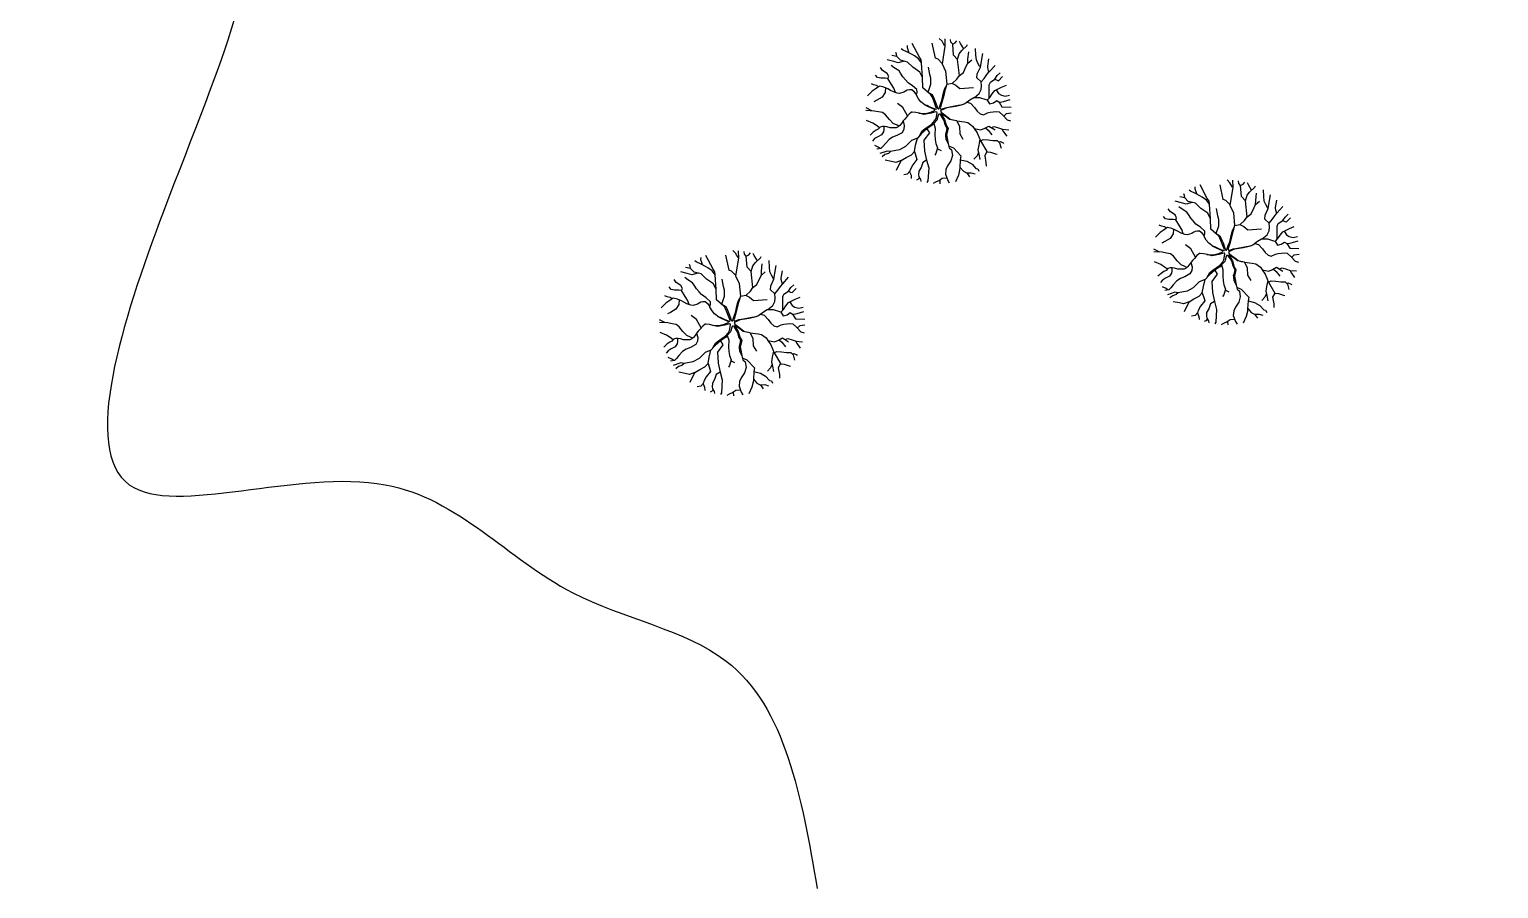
# Model space of a CAD drawing. Extents: x 99089 to 101049, y 99298 to 100905.
# Drawn here: x 100458.4 to 100753.5, y 99297.5 to 99470 of the extents above; entities that cross this region are included whole.
import ezdxf

# ---------------------------------------------------------------- set-up
doc = ezdxf.new("R2010")
doc.units = 0
for name, color, linetype in [('Survey Exist Pavement', 7, 'Continuous'), ('Survey Exist Surface', 7, 'Continuous'), ('Survey Exist Trees', 7, 'Continuous')]:
    doc.layers.add(name, color=color, linetype=linetype)

msp = doc.modelspace()

# ---------------------------------------------------------------- linework, layer by layer
at = {"layer": 'Survey Exist Pavement'}
msp.add_arc((12453.8, 12817.86), 123807.25, 44.4148412, 44.6032489, dxfattribs=at)
at = {"layer": 'Survey Exist Surface'}
msp.add_arc((12453.8, 12817.86), 123799.25, 44.4148412, 44.6032489, dxfattribs=at)
at = {"layer": 'Survey Exist Trees'}
for points in [[(100637.85, 99458.32), (100637.81, 99460.41), (100637.58, 99463.31), (100637.52, 99463.94), (100637.16, 99464.49), (100635.7, 99467.23)], [(100641.67, 99463.25), (100640.9, 99464.08), (100640.37, 99464.28), (100639.74, 99467.25)], [(100642.22, 99466.76), (100641.7, 99467.65), (100641.14, 99468.23)], [(100642.23, 99468.14), (100642.28, 99466.67), (100641.7, 99463.11), (100642.43, 99461.63), (100642.65, 99459.02), (100643.8, 99459.26), (100644.66, 99460.06), (100645.18, 99460.8), (100644.83, 99464.03), (100644.03, 99464.89), (100643.84, 99467.09), (100643.46, 99467.46), (100643.39, 99468.03)], [(100643.84, 99467.09), (100644.34, 99467.32), (100644.67, 99467.76)], [(100644.83, 99464.02), (100645.15, 99465.12), (100645.66, 99465.78), (100646.69, 99466.76), (100646.81, 99467.03)], [(100646.07, 99466.16), (100645.43, 99467.22), (100645.23, 99467.61)], [(100637.81, 99460.41), (100637.25, 99461.49), (100635.86, 99462.47), (100634.79, 99463.5), (100633.34, 99463.87), (100632.64, 99464.58), (100631.61, 99464.79)], [(100632.64, 99464.58), (100632.58, 99465.09), (100632.43, 99465.43)], [(100637.58, 99463.31), (100636.98, 99464.15), (100636.14, 99464.76), (100635.68, 99464.99), (100634.79, 99465.46), (100633.77, 99465.97), (100633.51, 99466.15)], [(100635.12, 99465.29), (100634.75, 99466.35), (100634.75, 99466.81)], [(100646.87, 99463.26), (100646.87, 99464.05), (100647.06, 99465.54)], [(100648.19, 99456.35), (100649.19, 99457.15), (100649.56, 99458), (100649.65, 99458.7), (100649.56, 99459.52), (100648.68, 99460.34), (100648.76, 99461.15), (100649.4, 99462.47), (100649.88, 99465.18)], [(100649.4, 99462.47), (100649.25, 99462.65), (100648.92, 99463.26), (100648.59, 99463.91), (100648.5, 99464.84), (100648.45, 99466.19)], [(100651.12, 99461.49), (100650.88, 99462.37), (100650.88, 99462.69), (100651.13, 99464.15)], [(100632.34, 99457.37), (100632.02, 99458.28), (100631.56, 99458.98), (100630.81, 99460.19), (100631, 99460.61), (100630.68, 99461.22), (100629.74, 99461.82), (100629.33, 99462.37)], [(100634.1, 99463.68), (100632.92, 99463.36), (100631.99, 99463.6), (100630.68, 99463.93)], [(100637.44, 99455.5), (100637.44, 99455.5), (100636.96, 99456.13), (100636.54, 99456.83), (100636.68, 99457.43), (100636.64, 99457.95), (100635.8, 99458.74), (100634.87, 99459.35), (100634.36, 99459.95), (100633.85, 99460.51), (100633.38, 99461.26), (100633.06, 99461.73), (100632.12, 99462.34), (100631.47, 99462.8)], [(100638.94, 99457.43), (100639.44, 99459.02), (100639.44, 99460.28), (100639.26, 99460.98), (100638.98, 99462.47)], [(100645.18, 99460.82), (100645.98, 99461.39), (100646.54, 99462.65), (100646.87, 99463.26), (100647.66, 99463.96)], [(100649.56, 99459.52), (100650.17, 99460.22), (100650.73, 99461.01), (100651.15, 99461.53), (100652.34, 99462.83)], [(100651.19, 99456.25), (100651.2, 99458.9), (100651.41, 99459.43), (100652.31, 99460.03), (100652.77, 99460.76), (100653.4, 99461.34)], [(100636.58, 99457), (100636.17, 99457.43), (100635.61, 99457.9), (100635.15, 99457.9), (100634.73, 99457.85), (100634.35, 99457.67), (100634.03, 99457.43), (100633.14, 99457.2), (100632.67, 99457.25), (100631.93, 99457.53), (100631.32, 99457.81), (100630.81, 99458.09), (100630.02, 99458.46), (100629.18, 99458.65), (100628.76, 99458.37), (100628.29, 99458.05), (100627.68, 99457.63), (100626.76, 99456.74)], [(100628.98, 99458.52), (100628.57, 99458.79), (100627.96, 99458.93), (100627.51, 99459.14)], [(100630.35, 99458.3), (100630.29, 99457.39), (100629.68, 99456.46), (100628.61, 99455.81), (100628.01, 99455.49)], [(100630.82, 99460.18), (100630.3, 99460.28), (100629.41, 99460.24), (100628.76, 99460.38), (100628.36, 99460.89)], [(100638.14, 99454.98), (100638.63, 99454.82), (100639.28, 99454.51), (100639.89, 99454.24), (100640.43, 99454.02), (100640.55, 99454.02), (100640.6, 99454.16), (100640.4, 99454.72), (100640.03, 99455.7), (100639.7, 99456.5), (100639.48, 99456.88), (100638.86, 99457.43), (100637.85, 99458.32)], [(100638.68, 99457.58), (100639.27, 99457.22), (100639.7, 99456.95), (100640.05, 99456.24), (100640.35, 99455.56), (100640.65, 99454.71), (100640.82, 99454.2), (100640.91, 99454.08), (100641.05, 99454.12), (100641.18, 99454.45), (100641.38, 99455.02), (100641.66, 99455.77), (100641.88, 99456.68), (100642.09, 99457.55), (100642.27, 99458.18), (100642.53, 99458.63)], [(100642.65, 99459.02), (100642.27, 99457.8), (100642.03, 99456.77), (100641.75, 99455.63), (100641.38, 99454.46), (100641.33, 99454.28), (100641.4, 99454.07), (100641.56, 99454.05), (100642.37, 99454.33), (100643.26, 99454.51), (100644.29, 99454.67), (100644.97, 99454.82), (100645.55, 99454.88)], [(100643.69, 99459.24), (100644.46, 99458.88), (100645.28, 99458.16), (100648.04, 99458.37)], [(100645.87, 99454.99), (100646.29, 99455.14), (100647.27, 99455.93), (100648.06, 99456.35), (100649.23, 99456.4), (100650.49, 99455.97), (100650.86, 99455.93), (100651.28, 99456.35), (100651.8, 99457.09), (100652.31, 99457.79), (100652.87, 99458.07), (100653.67, 99458.44), (100654.64, 99458.84)], [(100652.32, 99460.03), (100652.74, 99459.85), (100653.06, 99459.75), (100653.84, 99460.58)], [(100634.79, 99452.69), (100633.86, 99454.36), (100632.78, 99455.19)], [(100637.05, 99453.22), (100637.88, 99453.14), (100638.63, 99453.21), (100639.45, 99453.42), (100640.2, 99453.73), (100640.27, 99453.87), (100640.18, 99453.97), (100638.97, 99454.51), (100638.31, 99454.86), (100637.44, 99455.5)], [(100646.69, 99455.46), (100647.45, 99455.23), (100648.25, 99454.34), (100648.76, 99453.64), (100649.36, 99453.08), (100650.01, 99452.89), (100650.86, 99453.27), (100651.37, 99453.41), (100652.58, 99453.55), (100653.19, 99453.5), (100653.98, 99452.75), (100654.77, 99451.86), (100655.46, 99451.7)], [(100650.71, 99455.95), (100651.23, 99455.09), (100652.03, 99455.32), (100652.68, 99455.74), (100653.15, 99455.41), (100653.7, 99454.52), (100655.57, 99454.46)], [(100652.57, 99457.92), (100653.06, 99457.19), (100653.62, 99456.81), (100654.41, 99456.62), (100655.24, 99456.82)], [(100653.04, 99455.49), (100653.38, 99455.46), (100654.03, 99455.55), (100655.41, 99455.97)], [(100633.04, 99450.61), (100632.66, 99450.81), (100631.91, 99451.18), (100631.12, 99451.93), (100630.38, 99452.91), (100629.77, 99453.38), (100628.93, 99453.52), (100628.09, 99453.66), (100626.43, 99453.74)], [(100627.59, 99453.68), (100626.45, 99454.27)], [(100635.7, 99453.41), (100635.6, 99453.42), (100635.09, 99453.05), (100634.57, 99452.44), (100634.2, 99452.02), (100633.92, 99451.69), (100633.54, 99451.18), (100633.22, 99450.76), (100632.89, 99450.48), (100632.52, 99450.25), (100631.68, 99450.3), (100631.26, 99450.3), (100630.6, 99450.48), (100630.14, 99450.58), (100629.72, 99450.53), (100629.25, 99450.39), (100628.88, 99450.02), (100628.46, 99449.79), (100627.9, 99449.41), (100627.25, 99448.84)], [(100637.16, 99448.65), (100637.67, 99449.59), (100638.26, 99450.07), (100638.92, 99450.54), (100639.62, 99451.03), (100640.26, 99451.73), (100640.5, 99452.17), (100640.7, 99453.29), (100640.64, 99453.46), (100640.47, 99453.5), (100639.49, 99453.22), (100638.47, 99453), (100638.05, 99452.96), (100637.18, 99453.2), (100636.43, 99453.34), (100635.7, 99453.41)], [(100642.93, 99447.16), (100642.56, 99448), (100642.48, 99448.76), (100642.46, 99449.02), (100642.61, 99449.46), (100642.76, 99450.18), (100642.35, 99450.88), (100642.15, 99451.75), (100641.82, 99452.32), (100641.38, 99452.95), (100641.21, 99453.05), (100641.05, 99453.01), (100640.93, 99452.82), (100640.75, 99452.08), (100640.69, 99451.86), (100640.03, 99451.12), (100639.68, 99450.74), (100638.65, 99450.08), (100637.61, 99449.16), (100636.75, 99448.19)], [(100645.87, 99454.99), (100645.25, 99454.78), (100644.43, 99454.58), (100643.53, 99454.43), (100642.64, 99454.3), (100642.03, 99454.01), (100641.47, 99453.74), (100641.4, 99453.65), (100641.55, 99453.44), (100642.04, 99453.06), (100642.94, 99452.33), (100643.35, 99452.05), (100644.15, 99451.79)], [(100644.65, 99451.69), (100643.2, 99451.97), (100642.54, 99452.47), (100641.47, 99453.13), (100641.87, 99452.52), (100642.22, 99451.97), (100642.34, 99451.46), (100642.59, 99450.71), (100642.92, 99450.15), (100642.59, 99448.86), (100643.01, 99446.77)], [(100654.08, 99452.64), (100654.63, 99453.17), (100655.59, 99453.3)], [(100629.16, 99450.3), (100628.55, 99450.72), (100627.81, 99451.23), (100626.56, 99451.75)], [(100630.03, 99450.57), (100630.04, 99449.97), (100629.95, 99449.5), (100629.57, 99448.9), (100628.78, 99448.48), (100628.17, 99448.11), (100627.74, 99447.61)], [(100633.87, 99451.63), (100634.1, 99450.76), (100634.05, 99450.01), (100633.68, 99449.31), (100632.65, 99448.76), (100631.76, 99448.43), (100631.06, 99447.92), (100630.32, 99447.12), (100629.8, 99446.52), (100629.43, 99446.15), (100628.61, 99445.99)], [(100638.65, 99450.08), (100639.16, 99449.27), (100638.06, 99447.82), (100638.19, 99445.62), (100638.61, 99443.77), (100639.03, 99442.22), (100638.86, 99439.62), (100638.64, 99439.3)], [(100640.03, 99451.12), (100640.31, 99450.24), (100640.26, 99448.89), (100640.35, 99447.96), (100640.48, 99447.16), (100640.81, 99446.28), (100640.48, 99445.16), (100640.25, 99444.78)], [(100644.65, 99451.69), (100646.21, 99451.5), (100646.9, 99451.34), (100647.82, 99450.65), (100648.15, 99450.17), (100648.75, 99449.28), (100649.45, 99447.69), (100650.73, 99445.5), (100650.27, 99444.63), (100650.5, 99443.31), (100650.54, 99442.61)], [(100644.65, 99451.69), (100645.18, 99450.53), (100645.25, 99449.1), (100645.89, 99447.99)], [(100648.15, 99450.17), (100649.49, 99449.91), (100650.29, 99450.19), (100651.08, 99450.65), (100652.34, 99449.91)], [(100650.45, 99450.28), (100650.99, 99449.81), (100651.73, 99448.88)], [(100651.62, 99450.33), (100652.2, 99450.56), (100653.04, 99450.28), (100653.83, 99450.04), (100655.11, 99449.91)], [(100653.73, 99450.08), (100654.06, 99449.48), (100654.7, 99448.62)], [(100629.26, 99446.11), (100628.9, 99446.43), (100628.18, 99446.73)], [(100632.56, 99441.77), (100633.51, 99443.73), (100634.48, 99444.32), (100635.54, 99444.86), (100636.15, 99445.53), (100636.38, 99446.78), (100636.75, 99448.19), (100635.55, 99447.74), (100634.35, 99446.55), (100633.13, 99445.86), (100631.34, 99445.55), (100630.66, 99445.63), (100629.19, 99445.12)], [(100643.01, 99446.77), (100643.14, 99446.27), (100643.61, 99445.85), (100643.79, 99444.73), (100643.46, 99443.66), (100642.81, 99442.63), (100642.48, 99441.93), (100642.38, 99441), (100642.85, 99439.74), (100643.15, 99439.23)], [(100643.03, 99446.69), (100643.99, 99446.27), (100645.47, 99444.64), (100645.37, 99443.89), (100645.27, 99442.32), (100645.22, 99441.8), (100644.98, 99440.81), (100644.38, 99439.46)], [(100649.3, 99448.03), (100649.07, 99446.78), (100648.92, 99445.85), (100649.11, 99445.01), (100649.29, 99443.94)], [(100649.45, 99447.69), (100649.96, 99447.95), (100650.94, 99447.85), (100651.91, 99447.76), (100652.8, 99447.71), (100653.27, 99447.25), (100653.55, 99446.2)], [(100653.03, 99447.48), (100653.41, 99447.53), (100654.01, 99447.24), (100654.06, 99447.15)], [(100631.33, 99445.55), (100630.92, 99445.16), (100630.22, 99444.93), (100629.67, 99444.49)], [(100633.51, 99443.73), (100632.41, 99443.34), (100631.57, 99443.53), (100630.3, 99443.76)], [(100636.15, 99445.53), (100636.51, 99444.37), (100636.65, 99443.95), (100635.81, 99442.87), (100635.34, 99441.99), (100635.2, 99441.43), (100635.48, 99440.77), (100635.52, 99440.14)], [(100638.61, 99443.77), (100637.82, 99443.29), (100637.49, 99442.31), (100637.02, 99441.57), (100636.97, 99440.87), (100637.06, 99440.45), (100637.39, 99439.89), (100637.45, 99439.51)], [(100640.76, 99446.1), (100640.95, 99446), (100641.51, 99445.72)], [(100645.37, 99443.89), (100646.67, 99443.58), (100647.72, 99442.98), (100648.5, 99442.12), (100648.87, 99442.02), (100649.12, 99441.6)], [(100649.02, 99445.4), (100648.74, 99444.68), (100648.08, 99443.98)], [(100650.73, 99445.49), (100651.44, 99445.38), (100652.47, 99445.05), (100652.74, 99444.99)], [(100635.24, 99441.6), (100634.73, 99440.96), (100634, 99440.86)], [(100645.27, 99442.36), (100645.98, 99441.56), (100646.63, 99441.23), (100647.56, 99441.28), (100648.33, 99441.04)], [(100646.66, 99441.23), (100647.24, 99440.47)], [(100637.17, 99440.27), (100636.83, 99439.93), (100636.55, 99439.77)], [(100642.68, 99440.19), (100641.73, 99440.12), (100641.17, 99439.7), (100640.42, 99439.37), (100639.92, 99439.11)], [(100641.23, 99439.74), (100641.26, 99439.07)], [(100695.39, 99434.94), (100694.8, 99435.78), (100693.96, 99436.38), (100693.49, 99436.62), (100692.61, 99437.09), (100691.58, 99437.6), (100691.33, 99437.78)], [(100692.94, 99436.91), (100692.56, 99437.97), (100692.57, 99438.44)], [(100695.67, 99429.94), (100695.63, 99432.04), (100695.39, 99434.94), (100695.34, 99435.57), (100694.98, 99436.12), (100693.52, 99438.85)], [(100699.48, 99434.87), (100698.71, 99435.7), (100698.19, 99435.9), (100697.55, 99438.87)], [(100700.04, 99438.39), (100699.52, 99439.27), (100698.96, 99439.85)], [(100700.04, 99439.76), (100700.1, 99438.3), (100699.52, 99434.73), (100700.24, 99433.25), (100700.46, 99430.65), (100701.61, 99430.89), (100702.48, 99431.69), (100703, 99432.43), (100702.64, 99435.66), (100701.84, 99436.52), (100701.66, 99438.71), (100701.28, 99439.09), (100701.21, 99439.66)], [(100701.66, 99438.71), (100702.16, 99438.95), (100702.49, 99439.39)], [(100702.64, 99435.65), (100702.96, 99436.75), (100703.48, 99437.4), (100704.51, 99438.38), (100704.63, 99438.65)], [(100703.88, 99437.79), (100703.25, 99438.85), (100703.04, 99439.23)], [(100707.22, 99434.09), (100707.06, 99434.27), (100706.74, 99434.88), (100706.41, 99435.53), (100706.32, 99436.47), (100706.27, 99437.81)], [(100691.91, 99435.3), (100690.74, 99434.99), (100689.8, 99435.22), (100688.49, 99435.56)], [(100695.63, 99432.04), (100695.07, 99433.12), (100693.67, 99434.1), (100692.6, 99435.13), (100691.16, 99435.5), (100690.46, 99436.2), (100689.43, 99436.42)], [(100690.46, 99436.2), (100690.4, 99436.72), (100690.25, 99437.06)], [(100703, 99432.44), (100703.79, 99433.02), (100704.36, 99434.28), (100704.68, 99434.88), (100705.48, 99435.58)], [(100704.68, 99434.88), (100704.69, 99435.68), (100704.88, 99437.17)], [(100706.01, 99427.98), (100707, 99428.78), (100707.38, 99429.63), (100707.47, 99430.33), (100707.38, 99431.14), (100706.5, 99431.96), (100706.57, 99432.78), (100707.22, 99434.09), (100707.69, 99436.81)], [(100708.94, 99433.11), (100708.69, 99433.99), (100708.69, 99434.32), (100708.94, 99435.78)], [(100688.64, 99431.81), (100688.12, 99431.91), (100687.23, 99431.86), (100686.58, 99432), (100686.17, 99432.51)], [(100690.16, 99429), (100689.84, 99429.9), (100689.37, 99430.6), (100688.63, 99431.82), (100688.82, 99432.24), (100688.49, 99432.84), (100687.56, 99433.45), (100687.14, 99433.99)], [(100695.26, 99427.13), (100695.26, 99427.13), (100694.78, 99427.75), (100694.36, 99428.45), (100694.5, 99429.06), (100694.46, 99429.57), (100693.62, 99430.37), (100692.69, 99430.97), (100692.17, 99431.58), (100691.66, 99432.14), (100691.2, 99432.89), (100690.87, 99433.35), (100689.94, 99433.96), (100689.29, 99434.43)], [(100696.75, 99429.05), (100697.26, 99430.64), (100697.26, 99431.9), (100697.07, 99432.6), (100696.8, 99434.1)], [(100707.38, 99431.15), (100707.99, 99431.85), (100708.55, 99432.64), (100708.97, 99433.15), (100710.16, 99434.46)], [(100709.01, 99427.88), (100709.01, 99430.52), (100709.23, 99431.05), (100710.13, 99431.66), (100710.59, 99432.38), (100711.22, 99432.96)], [(100710.13, 99431.66), (100710.55, 99431.47), (100710.88, 99431.38), (100711.66, 99432.21)], [(100694.4, 99428.63), (100693.99, 99429.06), (100693.43, 99429.53), (100692.96, 99429.53), (100692.54, 99429.48), (100692.17, 99429.29), (100691.84, 99429.06), (100690.95, 99428.83), (100690.49, 99428.87), (100689.74, 99429.16), (100689.14, 99429.44), (100688.62, 99429.72), (100687.83, 99430.09), (100686.99, 99430.28), (100686.57, 99430), (100686.11, 99429.67), (100685.5, 99429.25), (100684.58, 99428.36)], [(100686.8, 99430.15), (100686.39, 99430.42), (100685.78, 99430.56), (100685.32, 99430.77)], [(100688.17, 99429.93), (100688.11, 99429.02), (100687.5, 99428.08), (100686.43, 99427.43), (100685.83, 99427.11)], [(100695.96, 99426.61), (100696.44, 99426.45), (100697.1, 99426.13), (100697.71, 99425.87), (100698.24, 99425.64), (100698.37, 99425.65), (100698.42, 99425.79), (100698.21, 99426.35), (100697.85, 99427.33), (100697.51, 99428.12), (100697.3, 99428.51), (100696.68, 99429.05), (100695.67, 99429.94)], [(100696.5, 99429.21), (100697.09, 99428.84), (100697.52, 99428.58), (100697.86, 99427.87), (100698.17, 99427.19), (100698.46, 99426.33), (100698.64, 99425.82), (100698.73, 99425.71), (100698.86, 99425.74), (100698.99, 99426.08), (100699.2, 99426.65), (100699.47, 99427.39), (100699.7, 99428.31), (100699.91, 99429.17), (100700.08, 99429.81), (100700.34, 99430.25)], [(100700.46, 99430.65), (100700.09, 99429.42), (100699.85, 99428.4), (100699.56, 99427.25), (100699.2, 99426.08), (100699.14, 99425.91), (100699.22, 99425.7), (100699.38, 99425.68), (100700.18, 99425.96), (100701.07, 99426.14), (100702.11, 99426.3), (100702.79, 99426.45), (100703.37, 99426.51)], [(100701.51, 99430.86), (100702.28, 99430.5), (100703.1, 99429.78), (100705.86, 99430)], [(100703.69, 99426.62), (100704.1, 99426.76), (100705.09, 99427.56), (100705.88, 99427.98), (100707.05, 99428.02), (100708.3, 99427.6), (100708.68, 99427.55), (100709.1, 99427.97), (100709.61, 99428.72), (100710.13, 99429.42), (100710.69, 99429.7), (100711.48, 99430.07), (100712.45, 99430.46)], [(100710.39, 99429.55), (100710.87, 99428.81), (100711.43, 99428.44), (100712.22, 99428.25), (100713.06, 99428.45)], [(100600.77, 99424.2), (100600.25, 99425.09), (100599.69, 99425.67)], [(100685.41, 99425.31), (100684.26, 99425.9)], [(100692.6, 99424.32), (100691.67, 99425.99), (100690.6, 99426.81)], [(100694.87, 99424.85), (100695.7, 99424.76), (100696.44, 99424.84), (100697.27, 99425.04), (100698.02, 99425.36), (100698.09, 99425.49), (100698, 99425.59), (100696.79, 99426.13), (100696.13, 99426.49), (100695.26, 99427.13)], [(100703.69, 99426.62), (100703.07, 99426.41), (100702.25, 99426.2), (100701.35, 99426.06), (100700.45, 99425.92), (100699.85, 99425.63), (100699.28, 99425.36), (100699.22, 99425.27), (100699.37, 99425.07), (100699.85, 99424.68), (100700.76, 99423.96), (100701.17, 99423.67), (100701.97, 99423.41)], [(100704.51, 99427.09), (100705.27, 99426.86), (100706.06, 99425.97), (100706.57, 99425.27), (100707.18, 99424.71), (100707.83, 99424.52), (100708.67, 99424.89), (100709.18, 99425.03), (100710.4, 99425.17), (100711, 99425.12), (100711.8, 99424.38), (100712.59, 99423.49), (100713.28, 99423.33)], [(100708.52, 99427.57), (100709.05, 99426.71), (100709.84, 99426.95), (100710.5, 99427.36), (100710.96, 99427.04), (100711.52, 99426.15), (100713.39, 99426.09)], [(100710.86, 99427.11), (100711.2, 99427.08), (100711.85, 99427.18), (100713.22, 99427.59)], [(100591.19, 99422.01), (100591.13, 99422.53), (100590.98, 99422.87)], [(100596.12, 99420.75), (100595.53, 99421.59), (100594.69, 99422.2), (100594.22, 99422.43), (100593.34, 99422.9), (100592.31, 99423.41), (100592.06, 99423.59)], [(100593.67, 99422.72), (100593.29, 99423.79), (100593.3, 99424.25)], [(100596.4, 99415.76), (100596.36, 99417.85), (100596.12, 99420.75), (100596.07, 99421.38), (100595.71, 99421.93), (100594.25, 99424.67)], [(100600.21, 99420.69), (100599.44, 99421.51), (100598.92, 99421.72), (100598.28, 99424.69)], [(100600.77, 99425.57), (100600.83, 99424.11), (100600.25, 99420.55), (100600.97, 99419.06), (100601.2, 99416.46), (100602.34, 99416.7), (100603.21, 99417.5), (100603.73, 99418.24), (100603.38, 99421.47), (100602.57, 99422.33), (100602.39, 99424.52), (100602.01, 99424.9), (100601.94, 99425.47)], [(100602.39, 99424.52), (100602.89, 99424.76), (100603.22, 99425.2)], [(100603.37, 99421.46), (100603.69, 99422.56), (100604.21, 99423.22), (100605.24, 99424.2), (100605.36, 99424.47)], [(100604.61, 99423.6), (100603.98, 99424.66), (100603.77, 99425.05)], [(100605.41, 99420.7), (100605.42, 99421.49), (100605.61, 99422.98)], [(100607.95, 99419.91), (100607.79, 99420.09), (100607.47, 99420.69), (100607.14, 99421.35), (100607.05, 99422.28), (100607, 99423.63)], [(100690.86, 99422.24), (100690.47, 99422.43), (100689.73, 99422.81), (100688.94, 99423.56), (100688.19, 99424.54), (100687.59, 99425), (100686.75, 99425.14), (100685.91, 99425.29), (100684.25, 99425.37)], [(100686.97, 99421.92), (100686.37, 99422.34), (100685.62, 99422.86), (100684.37, 99423.38)], [(100693.52, 99425.04), (100693.42, 99425.05), (100692.9, 99424.67), (100692.39, 99424.07), (100692.02, 99423.65), (100691.73, 99423.32), (100691.36, 99422.81), (100691.03, 99422.39), (100690.71, 99422.11), (100690.33, 99421.88), (100689.49, 99421.92), (100689.07, 99421.92), (100688.42, 99422.11), (100687.95, 99422.2), (100687.53, 99422.16), (100687.07, 99422.02), (100686.69, 99421.64), (100686.27, 99421.41), (100685.71, 99421.04), (100685.06, 99420.47)], [(100691.69, 99423.26), (100691.92, 99422.39), (100691.87, 99421.64), (100691.5, 99420.94), (100690.47, 99420.38), (100689.58, 99420.06), (100688.88, 99419.54), (100688.13, 99418.75), (100687.62, 99418.14), (100687.24, 99417.77), (100686.42, 99417.61)], [(100694.97, 99420.27), (100695.49, 99421.21), (100696.08, 99421.69), (100696.73, 99422.17), (100697.43, 99422.65), (100698.07, 99423.35), (100698.31, 99423.8), (100698.52, 99424.91), (100698.45, 99425.09), (100698.29, 99425.12), (100697.3, 99424.84), (100696.29, 99424.62), (100695.87, 99424.58), (100695, 99424.82), (100694.24, 99424.97), (100693.52, 99425.04)], [(100700.75, 99418.79), (100700.37, 99419.62), (100700.3, 99420.39), (100700.27, 99420.65), (100700.43, 99421.09), (100700.58, 99421.8), (100700.17, 99422.5), (100699.96, 99423.37), (100699.64, 99423.95), (100699.19, 99424.57), (100699.03, 99424.67), (100698.86, 99424.64), (100698.75, 99424.45), (100698.56, 99423.71), (100698.51, 99423.48), (100697.85, 99422.75), (100697.5, 99422.36), (100696.47, 99421.71), (100695.43, 99420.78), (100694.56, 99419.81)], [(100697.85, 99422.75), (100698.12, 99421.87), (100698.07, 99420.52), (100698.16, 99419.58), (100698.3, 99418.79), (100698.63, 99417.9), (100698.3, 99416.78), (100698.06, 99416.41)], [(100702.47, 99423.31), (100701.02, 99423.6), (100700.35, 99424.09), (100699.29, 99424.76), (100699.68, 99424.14), (100700.03, 99423.6), (100700.15, 99423.09), (100700.4, 99422.34), (100700.73, 99421.77), (100700.41, 99420.48), (100700.83, 99418.4)], [(100702.47, 99423.31), (100704.02, 99423.13), (100704.72, 99422.97), (100705.64, 99422.28), (100705.97, 99421.8), (100706.57, 99420.91), (100707.27, 99419.31), (100708.55, 99417.12), (100708.09, 99416.26), (100708.31, 99414.94), (100708.35, 99414.24)], [(100702.47, 99423.31), (100702.99, 99422.16), (100703.06, 99420.72), (100703.71, 99419.61)], [(100711.9, 99424.26), (100712.45, 99424.8), (100713.41, 99424.93)], [(100590.89, 99414.81), (100590.57, 99415.71), (100590.1, 99416.42), (100589.36, 99417.63), (100589.55, 99418.05), (100589.22, 99418.66), (100588.29, 99419.26), (100587.87, 99419.8)], [(100592.64, 99421.12), (100591.47, 99420.8), (100590.53, 99421.03), (100589.22, 99421.37)], [(100595.99, 99412.94), (100595.99, 99412.94), (100595.51, 99413.56), (100595.09, 99414.26), (100595.23, 99414.87), (100595.19, 99415.38), (100594.35, 99416.18), (100593.42, 99416.79), (100592.9, 99417.39), (100592.39, 99417.95), (100591.93, 99418.7), (100591.6, 99419.17), (100590.67, 99419.77), (100590.02, 99420.24)], [(100596.36, 99417.85), (100595.8, 99418.93), (100594.4, 99419.91), (100593.33, 99420.94), (100591.89, 99421.31), (100591.19, 99422.01), (100590.16, 99422.23)], [(100597.48, 99414.86), (100597.99, 99416.46), (100597.99, 99417.72), (100597.81, 99418.42), (100597.53, 99419.91)], [(100603.73, 99418.26), (100604.52, 99418.83), (100605.09, 99420.09), (100605.41, 99420.7), (100606.21, 99421.39)], [(100606.74, 99413.79), (100607.73, 99414.59), (100608.11, 99415.44), (100608.2, 99416.14), (100608.11, 99416.96), (100607.23, 99417.78), (100607.3, 99418.59), (100607.95, 99419.91), (100608.42, 99422.62)], [(100608.11, 99416.96), (100608.72, 99417.66), (100609.28, 99418.45), (100609.7, 99418.97), (100610.89, 99420.27)], [(100609.67, 99418.92), (100609.42, 99419.81), (100609.42, 99420.13), (100609.67, 99421.59)], [(100687.85, 99422.19), (100687.86, 99421.6), (100687.76, 99421.13), (100687.39, 99420.52), (100686.6, 99420.1), (100685.99, 99419.73), (100685.56, 99419.24)], [(100690.38, 99413.39), (100691.33, 99415.35), (100692.3, 99415.94), (100693.36, 99416.49), (100693.97, 99417.15), (100694.19, 99418.41), (100694.56, 99419.81), (100693.37, 99419.36), (100692.17, 99418.18), (100690.94, 99417.49), (100689.15, 99417.17), (100688.48, 99417.26), (100687, 99416.75)], [(100696.47, 99421.71), (100696.97, 99420.9), (100695.88, 99419.44), (100696, 99417.25), (100696.43, 99415.4), (100696.84, 99413.84), (100696.68, 99411.25), (100696.46, 99410.93)], [(100705.97, 99421.8), (100707.31, 99421.53), (100708.1, 99421.81), (100708.9, 99422.28), (100710.16, 99421.53)], [(100708.26, 99421.91), (100708.8, 99421.44), (100709.55, 99420.51)], [(100709.44, 99421.96), (100710.02, 99422.19), (100710.86, 99421.9), (100711.65, 99421.67), (100712.92, 99421.54)], [(100711.55, 99421.7), (100711.88, 99421.11), (100712.51, 99420.24)], [(100589.37, 99417.62), (100588.85, 99417.72), (100587.96, 99417.68), (100587.31, 99417.82), (100586.9, 99418.33)], [(100609.74, 99413.69), (100609.74, 99416.33), (100609.96, 99416.86), (100610.86, 99417.47), (100611.32, 99418.2), (100611.95, 99418.78)], [(100610.86, 99417.47), (100611.28, 99417.28), (100611.61, 99417.19), (100612.39, 99418.02)], [(100687.08, 99417.74), (100686.72, 99418.05), (100685.99, 99418.36)], [(100689.15, 99417.18), (100688.73, 99416.79), (100688.03, 99416.56), (100687.48, 99416.12)], [(100693.97, 99417.15), (100694.33, 99415.99), (100694.47, 99415.57), (100693.63, 99414.5), (100693.16, 99413.61), (100693.02, 99413.05), (100693.29, 99412.4), (100693.34, 99411.77)], [(100698.57, 99417.72), (100698.76, 99417.62), (100699.32, 99417.34)], [(100700.83, 99418.4), (100700.96, 99417.9), (100701.42, 99417.48), (100701.61, 99416.36), (100701.28, 99415.29), (100700.62, 99414.26), (100700.29, 99413.56), (100700.2, 99412.63), (100700.66, 99411.37), (100700.96, 99410.85)], [(100700.85, 99418.31), (100701.8, 99417.89), (100703.29, 99416.26), (100703.19, 99415.52), (100703.08, 99413.95), (100703.04, 99413.42), (100702.8, 99412.43), (100702.19, 99411.09)], [(100706.84, 99417.03), (100706.55, 99416.31), (100705.9, 99415.61)], [(100707.12, 99419.65), (100706.88, 99418.41), (100706.74, 99417.48), (100706.93, 99416.63), (100707.11, 99415.56)], [(100707.27, 99419.31), (100707.77, 99419.57), (100708.75, 99419.48), (100709.73, 99419.39), (100710.62, 99419.34), (100711.08, 99418.87), (100711.36, 99417.83)], [(100708.54, 99417.12), (100709.26, 99417.01), (100710.28, 99416.68), (100710.56, 99416.62)], [(100710.85, 99419.1), (100711.22, 99419.15), (100711.83, 99418.87), (100711.88, 99418.77)], [(100595.13, 99414.44), (100594.72, 99414.87), (100594.16, 99415.34), (100593.69, 99415.34), (100593.27, 99415.29), (100592.9, 99415.11), (100592.57, 99414.87), (100591.69, 99414.64), (100591.22, 99414.69), (100590.47, 99414.97), (100589.87, 99415.25), (100589.36, 99415.53), (100588.56, 99415.9), (100587.72, 99416.09), (100587.3, 99415.81), (100586.84, 99415.48), (100586.23, 99415.06), (100585.31, 99414.17)], [(100587.53, 99415.96), (100587.12, 99416.23), (100586.51, 99416.37), (100586.05, 99416.58)], [(100588.9, 99415.74), (100588.84, 99414.83), (100588.23, 99413.9), (100587.16, 99413.24), (100586.56, 99412.92)], [(100596.69, 99412.42), (100597.17, 99412.26), (100597.83, 99411.95), (100598.44, 99411.68), (100598.97, 99411.45), (100599.1, 99411.46), (100599.15, 99411.6), (100598.94, 99412.16), (100598.58, 99413.14), (100598.24, 99413.94), (100598.03, 99414.32), (100597.41, 99414.87), (100596.4, 99415.76)], [(100597.23, 99415.02), (100597.82, 99414.65), (100598.25, 99414.39), (100598.59, 99413.68), (100598.9, 99413), (100599.19, 99412.15), (100599.37, 99411.64), (100599.46, 99411.52), (100599.59, 99411.56), (100599.72, 99411.89), (100599.93, 99412.46), (100600.2, 99413.21), (100600.43, 99414.12), (100600.64, 99414.99), (100600.81, 99415.62), (100601.07, 99416.07)], [(100601.2, 99416.46), (100600.82, 99415.23), (100600.58, 99414.21), (100600.29, 99413.07), (100599.93, 99411.9), (100599.87, 99411.72), (100599.95, 99411.51), (100600.11, 99411.49), (100600.91, 99411.77), (100601.8, 99411.95), (100602.84, 99412.11), (100603.52, 99412.26), (100604.1, 99412.32)], [(100602.24, 99416.68), (100603.01, 99416.31), (100603.83, 99415.6), (100606.59, 99415.81)], [(100604.42, 99412.43), (100604.83, 99412.58), (100605.82, 99413.37), (100606.61, 99413.79), (100607.78, 99413.83), (100609.04, 99413.41), (100609.41, 99413.37), (100609.83, 99413.79), (100610.34, 99414.53), (100610.86, 99415.23), (100611.42, 99415.51), (100612.21, 99415.88), (100613.19, 99416.28)], [(100611.12, 99415.36), (100611.6, 99414.62), (100612.16, 99414.25), (100612.96, 99414.06), (100613.79, 99414.26)], [(100691.33, 99415.35), (100690.22, 99414.97), (100689.38, 99415.16), (100688.12, 99415.38)], [(100696.43, 99415.4), (100695.63, 99414.92), (100695.3, 99413.94), (100694.84, 99413.19), (100694.79, 99412.49), (100694.88, 99412.07), (100695.2, 99411.51), (100695.26, 99411.14)], [(100703.09, 99413.99), (100703.79, 99413.18), (100704.44, 99412.86), (100705.38, 99412.9), (100706.14, 99412.66)], [(100703.19, 99415.52), (100704.48, 99415.2), (100705.53, 99414.61), (100706.31, 99413.74), (100706.69, 99413.65), (100706.93, 99413.22)], [(100591.59, 99408.05), (100591.2, 99408.25), (100590.46, 99408.62), (100589.67, 99409.37), (100588.92, 99410.35), (100588.32, 99410.82), (100587.48, 99410.96), (100586.64, 99411.1), (100584.98, 99411.18)], [(100586.14, 99411.12), (100584.99, 99411.71)], [(100593.33, 99410.13), (100592.4, 99411.8), (100591.33, 99412.62)], [(100595.7, 99406.09), (100596.22, 99407.03), (100596.81, 99407.51), (100597.47, 99407.98), (100598.16, 99408.47), (100598.81, 99409.17), (100599.04, 99409.61), (100599.25, 99410.73), (100599.18, 99410.9), (100599.02, 99410.94), (100598.03, 99410.66), (100597.02, 99410.44), (100596.6, 99410.4), (100595.73, 99410.63), (100594.97, 99410.78), (100594.25, 99410.85)], [(100595.6, 99410.66), (100596.43, 99410.58), (100597.17, 99410.65), (100598, 99410.86), (100598.75, 99411.17), (100598.82, 99411.3), (100598.73, 99411.41), (100597.52, 99411.95), (100596.86, 99412.3), (100595.99, 99412.94)], [(100604.42, 99412.43), (100603.8, 99412.22), (100602.98, 99412.02), (100602.08, 99411.87), (100601.18, 99411.73), (100600.58, 99411.44), (100600.01, 99411.17), (100599.95, 99411.09), (100600.1, 99410.88), (100600.58, 99410.5), (100601.49, 99409.77), (100601.9, 99409.49), (100602.7, 99409.23)], [(100605.24, 99412.9), (100606, 99412.67), (100606.79, 99411.78), (100607.3, 99411.08), (100607.91, 99410.52), (100608.56, 99410.33), (100609.4, 99410.71), (100609.92, 99410.85), (100611.13, 99410.98), (100611.73, 99410.94), (100612.53, 99410.19), (100613.32, 99409.3), (100614.01, 99409.14)], [(100609.25, 99413.39), (100609.78, 99412.53), (100610.57, 99412.76), (100611.23, 99413.18), (100611.69, 99412.85), (100612.25, 99411.96), (100614.12, 99411.9)], [(100611.59, 99412.93), (100611.93, 99412.9), (100612.58, 99412.99), (100613.95, 99413.41)], [(100693.06, 99413.23), (100692.55, 99412.59), (100691.82, 99412.49)], [(100694.98, 99411.89), (100694.65, 99411.56), (100694.37, 99411.39)], [(100700.5, 99411.81), (100699.54, 99411.74), (100698.98, 99411.32), (100698.24, 99411), (100697.73, 99410.74)], [(100699.04, 99411.37), (100699.08, 99410.7)], [(100704.48, 99412.86), (100705.06, 99412.09)], [(100587.7, 99407.74), (100587.1, 99408.16), (100586.35, 99408.67), (100585.1, 99409.19)], [(100594.25, 99410.85), (100594.15, 99410.86), (100593.63, 99410.49), (100593.12, 99409.88), (100592.75, 99409.46), (100592.46, 99409.13), (100592.09, 99408.62), (100591.76, 99408.2), (100591.44, 99407.92), (100591.06, 99407.69), (100590.22, 99407.74), (100589.8, 99407.74), (100589.15, 99407.92), (100588.68, 99408.02), (100588.26, 99407.97), (100587.8, 99407.83), (100587.42, 99407.46), (100587, 99407.22), (100586.44, 99406.85), (100585.8, 99406.28)], [(100588.58, 99408), (100588.59, 99407.41), (100588.49, 99406.94), (100588.12, 99406.34), (100587.33, 99405.92), (100586.72, 99405.54), (100586.29, 99405.05)], [(100592.42, 99409.07), (100592.65, 99408.2), (100592.6, 99407.45), (100592.23, 99406.75), (100591.2, 99406.19), (100590.31, 99405.87), (100589.61, 99405.36), (100588.86, 99404.56), (100588.35, 99403.96), (100587.97, 99403.58), (100587.16, 99403.43)], [(100601.48, 99404.6), (100601.1, 99405.44), (100601.03, 99406.2), (100601, 99406.46), (100601.16, 99406.9), (100601.31, 99407.62), (100600.9, 99408.32), (100600.69, 99409.19), (100600.37, 99409.76), (100599.92, 99410.39), (100599.76, 99410.49), (100599.59, 99410.45), (100599.48, 99410.26), (100599.29, 99409.52), (100599.24, 99409.3), (100598.58, 99408.56), (100598.23, 99408.18), (100597.2, 99407.52), (100596.16, 99406.6), (100595.29, 99405.63)], [(100598.58, 99408.56), (100598.85, 99407.68), (100598.8, 99406.33), (100598.89, 99405.4), (100599.03, 99404.6), (100599.36, 99403.71), (100599.03, 99402.6), (100598.79, 99402.22)], [(100603.2, 99409.13), (100601.75, 99409.41), (100601.08, 99409.91), (100600.02, 99410.57), (100600.41, 99409.95), (100600.76, 99409.41), (100600.88, 99408.9), (100601.13, 99408.15), (100601.46, 99407.59), (100601.14, 99406.3), (100601.56, 99404.21)], [(100603.2, 99409.13), (100604.75, 99408.94), (100605.45, 99408.78), (100606.37, 99408.09), (100606.7, 99407.61), (100607.3, 99406.72), (100608, 99405.13), (100609.28, 99402.94), (100608.82, 99402.07), (100609.04, 99400.75), (100609.09, 99400.05)], [(100603.2, 99409.13), (100603.72, 99407.97), (100603.79, 99406.54), (100604.44, 99405.43)], [(100606.7, 99407.61), (100608.04, 99407.35), (100608.83, 99407.63), (100609.63, 99408.09), (100610.89, 99407.34)], [(100610.17, 99407.77), (100610.75, 99408), (100611.59, 99407.72), (100612.38, 99407.48), (100613.65, 99407.35)], [(100612.63, 99410.07), (100613.18, 99410.61), (100614.14, 99410.74)], [(100591.11, 99399.21), (100592.06, 99401.17), (100593.03, 99401.76), (100594.09, 99402.3), (100594.7, 99402.97), (100594.92, 99404.22), (100595.29, 99405.63), (100594.1, 99405.17), (100592.9, 99403.99), (100591.67, 99403.3), (100589.89, 99402.99), (100589.21, 99403.07), (100587.73, 99402.56)], [(100597.2, 99407.52), (100597.7, 99406.71), (100596.61, 99405.26), (100596.73, 99403.06), (100597.16, 99401.21), (100597.57, 99399.66), (100597.41, 99397.06), (100597.19, 99396.74)], [(100607.85, 99405.46), (100607.61, 99404.22), (100607.47, 99403.29), (100607.66, 99402.45), (100607.84, 99401.37)], [(100608, 99405.13), (100608.5, 99405.39), (100609.48, 99405.29), (100610.46, 99405.2), (100611.35, 99405.15), (100611.81, 99404.68), (100612.1, 99403.64)], [(100608.99, 99407.72), (100609.53, 99407.25), (100610.28, 99406.32)], [(100612.28, 99407.51), (100612.61, 99406.92), (100613.24, 99406.05)], [(100587.81, 99403.55), (100587.45, 99403.87), (100586.72, 99404.17)], [(100589.88, 99402.99), (100589.46, 99402.6), (100588.76, 99402.37), (100588.22, 99401.93)], [(100594.7, 99402.97), (100595.06, 99401.8), (100595.2, 99401.38), (100594.36, 99400.31), (100593.89, 99399.43), (100593.75, 99398.87), (100594.02, 99398.21), (100594.07, 99397.58)], [(100599.3, 99403.54), (100599.5, 99403.43), (100600.05, 99403.15)], [(100601.56, 99404.21), (100601.69, 99403.71), (100602.15, 99403.29), (100602.34, 99402.17), (100602.01, 99401.1), (100601.35, 99400.07), (100601.02, 99399.37), (100600.93, 99398.44), (100601.39, 99397.18), (100601.69, 99396.66)], [(100601.58, 99404.13), (100602.53, 99403.71), (100604.02, 99402.08), (100603.92, 99401.33), (100603.81, 99399.76), (100603.77, 99399.24), (100603.53, 99398.24), (100602.92, 99396.9)], [(100607.57, 99402.84), (100607.28, 99402.12), (100606.63, 99401.42)], [(100609.28, 99402.93), (100609.99, 99402.82), (100611.01, 99402.49), (100611.29, 99402.43)], [(100611.58, 99404.92), (100611.95, 99404.96), (100612.56, 99404.68), (100612.61, 99404.59)], [(100592.06, 99401.17), (100590.95, 99400.78), (100590.11, 99400.97), (100588.85, 99401.2)], [(100597.16, 99401.21), (100596.36, 99400.73), (100596.03, 99399.75), (100595.57, 99399), (100595.52, 99398.3), (100595.61, 99397.88), (100595.94, 99397.32), (100595.99, 99396.95)], [(100603.82, 99399.8), (100604.52, 99399), (100605.17, 99398.67), (100606.11, 99398.72), (100606.87, 99398.47)], [(100603.92, 99401.33), (100605.21, 99401.02), (100606.26, 99400.42), (100607.04, 99399.56), (100607.42, 99399.46), (100607.67, 99399.04)], [(100593.79, 99399.04), (100593.28, 99398.4), (100592.55, 99398.3)], [(100595.71, 99397.71), (100595.38, 99397.37), (100595.1, 99397.21)], [(100601.23, 99397.63), (100600.27, 99397.55), (100599.71, 99397.13), (100598.97, 99396.81), (100598.46, 99396.55)], [(100599.77, 99397.18), (100599.81, 99396.51)], [(100605.21, 99398.67), (100605.79, 99397.9)]]:
    msp.add_lwpolyline(points, dxfattribs=at)
msp.add_spline([(99406.4, 99490.57), (99430.37, 99527.12), (99479.47, 99555.68), (99529.7, 99567.1), (99563.96, 99602.51), (99615.33, 99682.46), (99619.9, 99735), (99642.74, 99788.68), (99642.74, 99834.37), (99645.02, 99857.22), (99669, 99877.78), (99705.53, 99899.48), (99748.92, 99899.48), (99778.6, 99916.61), (99799.15, 99910.9), (99810.57, 99898.33), (99831.12, 99899.48), (99865.37, 99926.89), (99912.18, 99971.43), (99951, 100007.98), (99964.7, 100005.7), (99971.55, 99995.42), (99990.96, 99969.15), (100030.92, 99982.86), (100057.18, 100012.55), (100096, 99993.14), (100126.83, 99979.43), (100169.07, 99984), (100185.06, 99978.29), (100218.17, 99904.05), (100201.04, 99856.07), (100175.92, 99801.25), (100206.75, 99786.4), (100246.71, 99781.83), (100269.54, 99705.31), (100299.23, 99633.35), (100383.72, 99567.1), (100413.4, 99565.96), (100443.09, 99561.39), (100501.32, 99509.99), (100485.33, 99433.46), (100478.48, 99378.64), (100529.86, 99378.64), (100567.54, 99356.94), (100598.36, 99343.23), (100616.63, 99297.54)], degree=3, dxfattribs=at)

doc.saveas('drawing.dxf')
